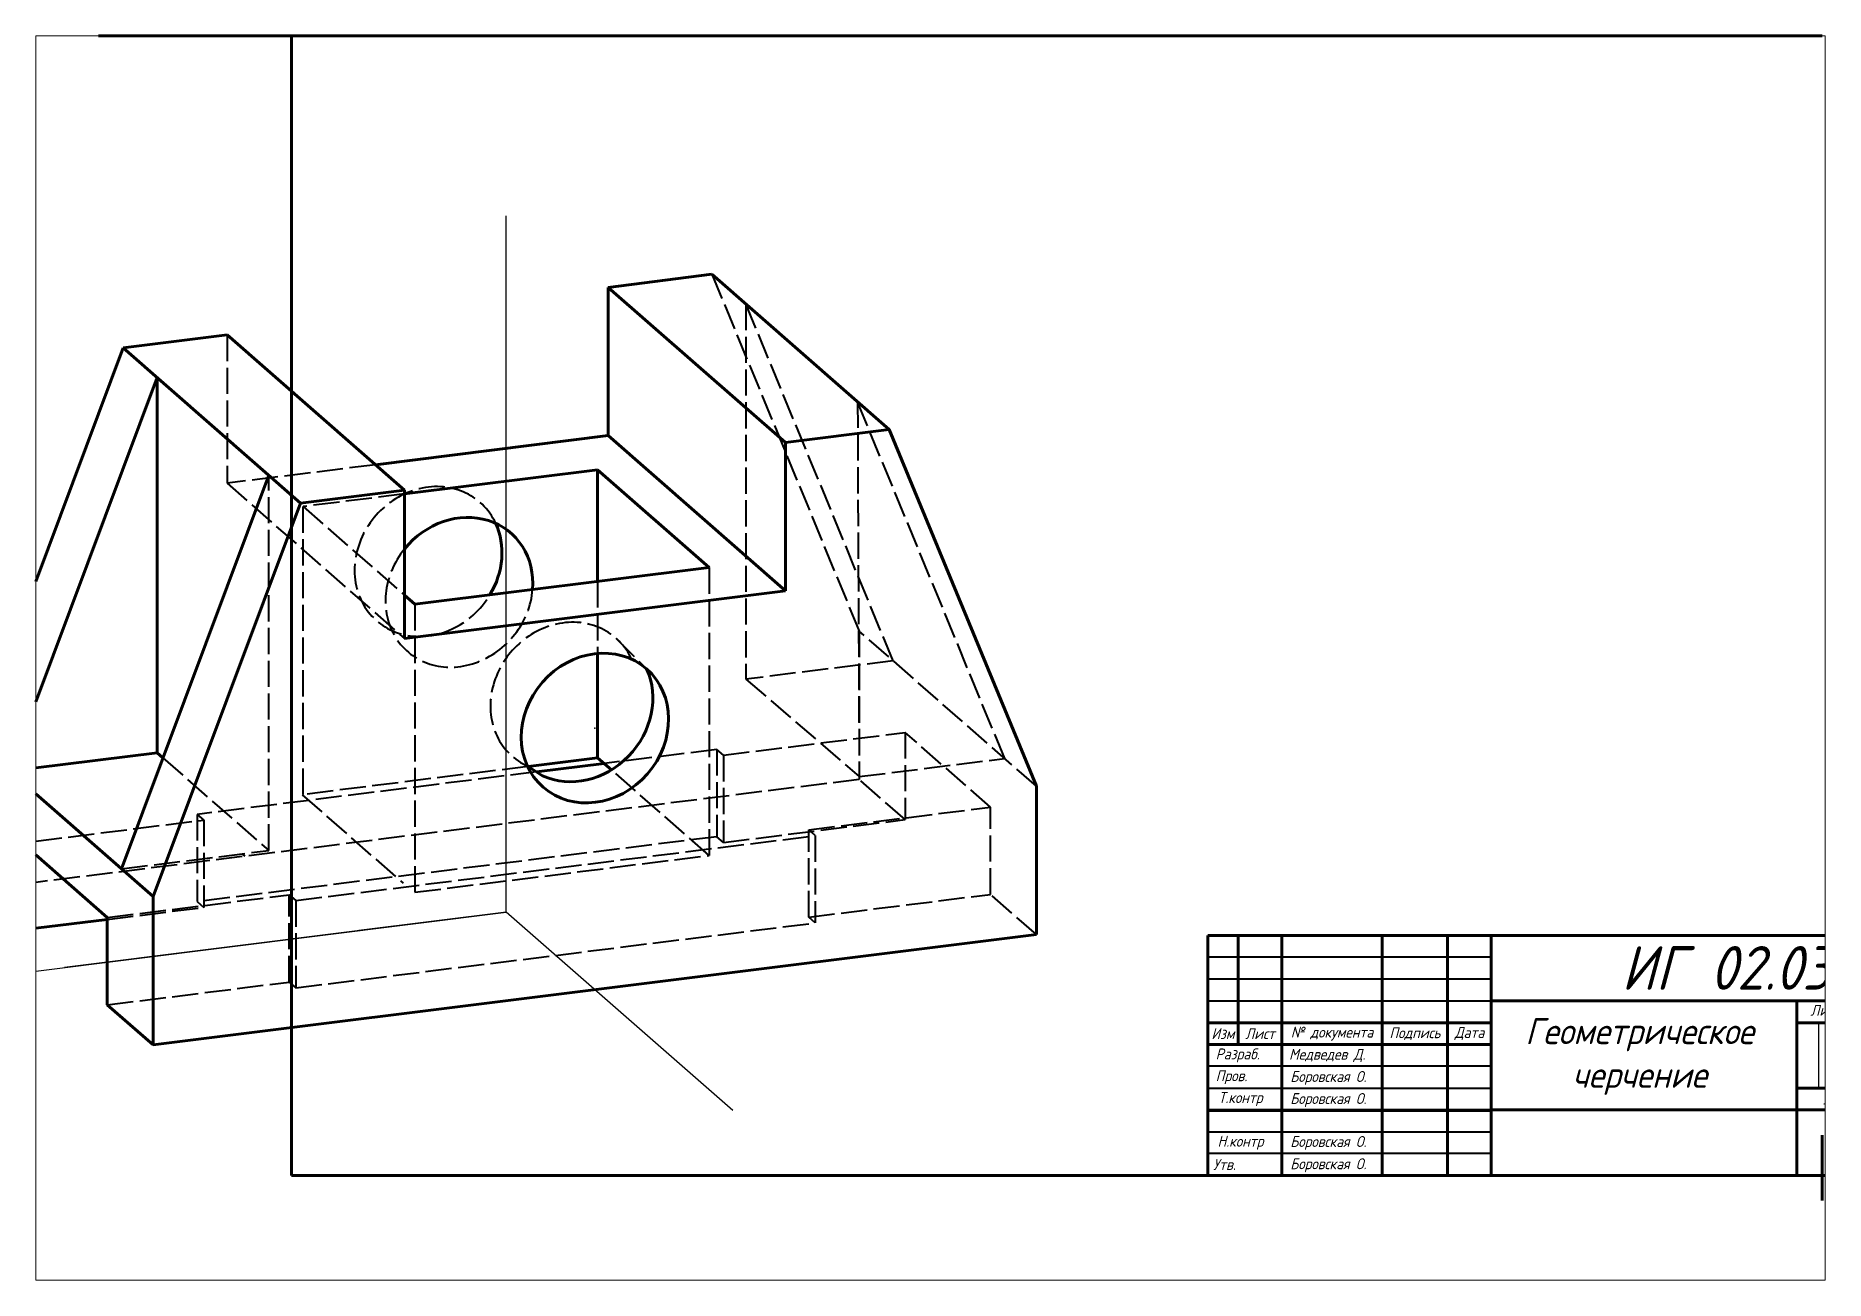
# Paper-space layout 'Титул (3)' of a CAD drawing. Header units: inches, sheet in millimetres. Extents: x 6 to 416, y 7 to 292.
# The model-space entities are those that its viewports show. They can reach past a viewport. Long polylines and large blocks are cut down to what shows.
import ezdxf

# ---------------------------------------------------------------- set-up
doc = ezdxf.new("R2010")
doc.units = ezdxf.units.IN
doc.header["$MEASUREMENT"] = 0
doc.linetypes.add('ACAD_ISO02W100', pattern=[15, 12, -3])
for name, color, linetype, lineweight in [('основной', 7, 'Continuous', 90), ('тонкий', 5, 'Continuous', 40), ('штриховой', 3, 'ACAD_ISO02W100', 40)]:
    doc.layers.add(name, color=color, linetype=linetype, lineweight=lineweight)
doc.styles.add('GOST', font='ISOCPEUR.TTF', dxfattribs={"width": 0.9, "oblique": 15, "height": 7})
doc.styles.add('ГОСТ', font='ISOCPEUR.TTF', dxfattribs={"width": 0.9, "oblique": 15})

# ---------------------------------------------------------------- blocks, each defined once
blk = doc.blocks.new('А3_гор')
for p, q in [((350, 35), (350, 20)), ((355, 20), (355, 35))]:
    blk.add_line(p, q)
at = {"layer": 'основной'}
for p, q in [((395, 287), (0, 287)), ((0, 287), (0, 0)), ((395, 0), (395, 287)), ((210, 0), (210, 55)), ((210, 55), (395, 55)), ((210, 55), (210, 50)), ((210, 55), (217, 55)), ((217, 55), (217, 30)), ((227, 30), (227, 55)), ((227, 55), (250, 55)), ((250, 55), (250, 30)), ((265, 30), (265, 55)), ((275, 0), (275, 55)), ((395, 55), (395, 40)), ((275, 50), (275, 45)), ((210, 45), (210, 40)), ((345, 40), (275, 40)), ((275, 40), (275, 15)), ((275, 40), (275, 35)), ((395, 40), (345, 40)), ((345, 40), (345, 35)), ((360, 20), (360, 40)), ((360, 40), (377, 40)), ((377, 40), (377, 20)), ((275, 35), (210, 35)), ((210, 35), (210, 30)), ((345, 35), (395, 35)), ((345, 20), (345, 35)), ((345, 35), (350, 35)), ((345, 35), (350, 35)), ((355, 35), (360, 35)), ((360, 35), (360, 20)), ((395, 35), (395, 20)), ((210, 30), (275, 30)), ((217, 30), (227, 30)), ((227, 30), (227, 0)), ((250, 30), (265, 30)), ((250, 30), (250, 0)), ((265, 30), (265, 0)), ((275, 30), (275, 25)), ((210, 25), (210, 20)), ((275, 20), (275, 15)), ((395, 20), (345, 20)), ((345, 20), (345, 15)), ((350, 20), (355, 20)), ((365, 15), (365, 20)), ((210, 15), (210, 10)), ((275, 15), (345, 15)), ((345, 15), (395, 15)), ((345, 15), (345, 0)), ((395, 15), (365, 15)), ((275, 10), (275, 5)), ((0, 0), (395, 0))]:
    blk.add_line(p, q, dxfattribs=at)
at = {"layer": 'тонкий'}
for p, q in [((275, 50), (210, 50)), ((275, 45), (210, 45)), ((210, 40), (275, 40)), ((275, 25), (210, 25)), ((210, 20), (275, 20)), ((275, 15), (210, 15)), ((210, 14.83), (275, 14.83)), ((210, 10), (275, 10)), ((275, 5), (210, 5))]:
    blk.add_line(p, q, dxfattribs=at)
at = {"ltscale": 10, "insert": (336.5, 52.57), "char_height": 10, "attachment_point": 2, "style": 'GOST'}
blk.add_mtext_dynamic_manual_height_columns('{\\fISOCPEUR|b0|i0|c204|p34;ИГ 02.03.08}', width=72.3696, gutter_width=1, heights=[0], dxfattribs=at)
at = {"insert": (308.97, 36.08), "char_height": 6, "attachment_point": 2, "style": 'GOST'}
blk.add_mtext_dynamic_manual_height_columns('{\\fISOCPEUR|b0|i0|c204|p34;Геометрическое\\Pчерчение}', width=56.8391, gutter_width=1, heights=[0], dxfattribs=at)
at = {"layer": 'основной', "style": 'ГОСТ'}
for s, insert, char_height, width, attachment_point in [('Литер', (352.5, 37.5), 2.5, 15, 5), ('Масса', (368.5, 37.5), 2.5, 17, 5), ('Масштаб', (386, 37.5), 2.5, 18, 5), ('Изм', (213.5, 32.5), 2.5, 7, 5), ('Лист', (222, 32.5), 2.5, 10, 5), ('№ документа', (238.5, 32.5), 2.5, 23, 5), ('Подпись', (257.5, 32.5), 2.5, 15, 5), ('Дата', (270, 32.5), 2.5, 10, 5), ('\\pxql;{\\fISOCPEUR|b0|i0|c204|p34;Разраб}.', (220.33, 27.5), 2.5, 17, 5), ('{\\fISOCPEUR|b0|i0|c204|p34;Медведев Д.}', (237.39, 27.5), 2.5, 23.3106, 5), ('{\\fISOCPEUR|b0|i0|c204|p34;2}:1', (386, 27.5), 3.5, 18, 5), ('\\pxql;Пров.', (220.33, 22.5), 2.5, 17, 5), ('{\\fISOCPEUR|b0|i0|c204|p34;Боровская О.}', (237.65, 22.33), 2.5, 23.3106, 5), ('Т.контр', (217.52, 17.5), 2.5, 17, 5), ('{\\fISOCPEUR|b0|i0|c204|p34;Боровская О.}', (237.65, 17.28), 2.5, 23.3106, 5), ('{\\fISOCPEUR|b0|i0|c204|p34;Лист1}', (355, 17.5), 2.5, 20, 5), ('{\\fISOCPEUR|b0|i0|c204|p34;Листов1}', (380, 17.5), 2.5, 30, 5), ('Н.контр', (217.52, 7.5), 2.5, 17, 5), ('{\\fISOCPEUR|b0|i0|c204|p34;Боровская О.}', (237.65, 7.43), 2.5, 23.3106, 5), ('{\\fISOCPEUR|b0|i0|c204|p34;БГТУ им}. {\\fISOCPEUR|b0|i0|c204|p34;В}.{\\fISOCPEUR|b0|i0|c204|p34;Г}.{\\fISOCPEUR|b0|i0|c204|p34;Шухова\\Pгруппа ПВ-211}', (370, 7.5), 2.5, 50, 5), ('Утв.', (211.26, 2.5), 2.5, 17, 4), ('{\\fISOCPEUR|b0|i0|c204|p34;Боровская О.}', (237.65, 2.32), 2.5, 23.3106, 5)]:
    blk.add_mtext(s, dxfattribs=dict(at, insert=insert, char_height=char_height, width=width, attachment_point=attachment_point))

msp = doc.modelspace()

# ---------------------------------------------------------------- linework, layer by layer
for p, q in [((1303.5, 186.28), (1303.5, 266.08)), ((1279.92, 233.17), (1291.83, 234.66)), ((1291.83, 217.66), (1313.66, 220.39)), ((1263.06, 188.07), (1259.42, 191.25)), ((1263.06, 188.07), (1263.06, 188.07)), ((1231.77, 177.31), (1303.5, 186.28)), ((1303.5, 186.28), (1252.9, 179.96)), ((1303.5, 186.28), (1286.63, 184.17)), ((1329.48, 163.55), (1303.5, 186.28)), ((1263.06, 171.07), (1313.66, 177.39)), ((1263.06, 171.07), (1257.79, 175.67)), ((1279.92, 173.17), (1279.92, 173.17))]:
    msp.add_line(p, q)
for p in [(1317.86, 215.29), (1313.66, 207.39), (1313.66, 207.39), (1305.93, 203.02), (1305.93, 203.02)]:
    msp.add_point(p)
at = {"layer": 'основной'}
for p, q in [((1327.08, 259.39), (1315.17, 257.9)), ((1327.08, 259.39), (1347.4, 241.61)), ((1335.49, 240.12), (1315.17, 257.9)), ((1315.17, 257.9), (1315.17, 240.9)), ((1271.51, 252.44), (1259.6, 250.95)), ((1291.83, 234.66), (1271.51, 252.44)), ((1259.6, 250.95), (1242.74, 205.84)), ((1259.6, 250.95), (1279.92, 233.17)), ((1246.62, 202.44), (1263.49, 247.55)), ((1263.49, 247.55), (1263.49, 204.55)), ((1315.17, 240.9), (1288.51, 237.57)), ((1315.17, 240.9), (1335.49, 223.12)), ((1335.49, 240.12), (1347.4, 241.61)), ((1335.49, 223.12), (1335.49, 240.12)), ((1347.4, 241.61), (1364.27, 200.72)), ((1259.42, 191.25), (1276.28, 236.36)), ((1313.97, 236.99), (1291.83, 234.22)), ((1326.77, 225.79), (1313.97, 236.99)), ((1313.97, 224.19), (1313.97, 236.99)), ((1279.92, 233.17), (1291.83, 234.66)), ((1291.83, 234.66), (1291.83, 217.66)), ((1279.92, 233.17), (1263.06, 188.07)), ((1293.03, 221.57), (1326.77, 225.79)), ((1291.83, 217.66), (1335.49, 223.12)), ((1291.83, 222.62), (1293.03, 221.57)), ((1313.97, 215.94), (1313.97, 203.99)), ((1242.74, 205.84), (1263.06, 188.07)), ((1246.62, 202.44), (1263.49, 204.55)), ((1263.49, 204.55), (1264.17, 203.96)), ((1313.97, 203.99), (1306.01, 202.99)), ((1306.97, 202.36), (1314.73, 203.33)), ((1313.97, 203.99), (1315.57, 202.59)), ((1307.67, 201.9), (1306.01, 202.99)), ((1364.27, 200.72), (1364.27, 183.72)), ((1257.79, 185.67), (1248, 194.24)), ((1263.06, 188.07), (1263.06, 171.07)), ((1248, 184.24), (1257.79, 185.46)), ((1257.79, 175.67), (1257.79, 185.67)), ((1263.06, 171.07), (1364.27, 183.72)), ((1257.79, 175.67), (1263.06, 171.07))]:
    msp.add_line(p, q, dxfattribs=at)
for centre, start_param, end_param in [((1298.11, 222.95), 8.550516, 11.04055), ((1294.57, 226.48), 1.767695, 2.764462), ((1311.86, 209.81), 0.259029, 2.764462)]:
    msp.add_ellipse(centre, major_axis=(-5.93, -6.78), ratio=0.886792, start_param=start_param, end_param=end_param, dxfattribs=at)
msp.add_ellipse((1313.66, 207.39), major_axis=(-5.93, -6.78), ratio=0.886792, dxfattribs=at)
at = {"layer": 'штриховой'}
for p, q in [((1327.08, 259.39), (1343.95, 218.5)), ((1347.83, 215.1), (1330.97, 255.99)), ((1330.97, 255.99), (1330.97, 212.99)), ((1271.51, 252.44), (1271.51, 235.44)), ((1360.63, 203.9), (1343.76, 244.79)), ((1343.76, 244.79), (1343.95, 201.82)), ((1288.51, 237.57), (1271.51, 235.44)), ((1276.28, 193.36), (1276.28, 236.36)), ((1271.51, 235.44), (1291.83, 217.66)), ((1291.83, 234.22), (1280.24, 232.77)), ((1280.24, 232.77), (1291.83, 222.62)), ((1280.24, 199.77), (1280.24, 232.77)), ((1326.77, 225.79), (1326.77, 192.79)), ((1313.97, 224.19), (1313.97, 215.94)), ((1293.03, 221.57), (1293.03, 188.57)), ((1316.06, 217.71), (1319.59, 214.17)), ((1364.27, 200.72), (1343.95, 218.5)), ((1343.95, 218.5), (1343.95, 201.5)), ((1347.83, 215.1), (1330.97, 212.99)), ((1330.97, 212.99), (1343.95, 201.82)), ((1328.38, 204.28), (1349.22, 206.89)), ((1359, 198.33), (1349.22, 206.89)), ((1349.22, 206.89), (1349.22, 196.89)), ((1264.17, 203.96), (1276.28, 193.36)), ((1327.63, 204.94), (1314.73, 203.33)), ((1328.38, 204.28), (1327.63, 204.94)), ((1327.63, 204.94), (1327.63, 194.94)), ((1328.38, 204.28), (1328.38, 194.28)), ((1343.95, 201.82), (1360.63, 203.9)), ((1343.95, 201.5), (1242.74, 188.84)), ((1306.97, 202.36), (1268.09, 197.5)), ((1306.01, 202.99), (1280.24, 199.77)), ((1326.77, 192.79), (1315.57, 202.59)), ((1349.22, 196.89), (1343.95, 201.5)), ((1280.1, 199.75), (1291.7, 189.61)), ((1268.09, 197.5), (1268.84, 196.84)), ((1268.09, 197.5), (1268.09, 187.5)), ((1328.38, 194.28), (1349.22, 196.89)), ((1338.16, 195.72), (1359, 198.33)), ((1359, 188.33), (1359, 198.33)), ((1248, 194.24), (1268.84, 196.84)), ((1327.63, 194.94), (1268.09, 187.5)), ((1268.84, 196.84), (1268.84, 186.84)), ((1279.38, 187.62), (1338.91, 195.06)), ((1328.38, 194.28), (1327.63, 194.94)), ((1338.16, 185.72), (1338.16, 195.72)), ((1338.91, 195.06), (1338.16, 195.72)), ((1338.91, 195.06), (1338.91, 185.06)), ((1259.42, 191.25), (1276.28, 193.36)), ((1273.57, 192.7), (1273.25, 192.98)), ((1293.03, 188.57), (1326.77, 192.79)), ((1257.79, 185.67), (1278.63, 188.28)), ((1257.79, 185.46), (1268.84, 186.84)), ((1268.09, 187.5), (1268.84, 186.84)), ((1278.63, 178.28), (1278.63, 188.28)), ((1278.63, 188.28), (1279.38, 187.62)), ((1278.63, 188.28), (1279.38, 187.62)), ((1279.38, 187.62), (1279.38, 177.62)), ((1338.16, 185.72), (1359, 188.33)), ((1364.27, 183.72), (1359, 188.33)), ((1279.38, 177.62), (1338.91, 185.06)), ((1338.91, 185.06), (1338.16, 185.72)), ((1257.79, 175.67), (1278.63, 178.28)), ((1278.63, 178.28), (1279.38, 177.62))]:
    msp.add_line(p, q, dxfattribs=at)
for centre, start_param, end_param in [((1294.57, 226.48), 2.764462, 8.05088), ((1298.11, 222.95), 4.757365, 8.550516), ((1310.13, 210.93), 2.757021, 6.552379)]:
    msp.add_ellipse(centre, major_axis=(-5.93, -6.78), ratio=0.886792, start_param=start_param, end_param=end_param, dxfattribs=at)

# ---------------------------------------------------------------- block references
at = {"xscale": 0.5, "yscale": 0.5, "zscale": 0.5}
msp.add_blockref('А3_гор', (1278.88, 156.12), dxfattribs=at)

psp = doc.layouts.new('Титул (3)')

# ---------------------------------------------------------------- linework, layer by layer
at = {"layer": 'основной'}
for p, q in [((415, 292), (20, 292)), ((415, 40), (415, 25))]:
    psp.add_line(p, q, dxfattribs=at)

# ---------------------------------------------------------------- viewports
at = {"layer": 'Defpoints'}
psp.add_viewport(center=(210.67, 149.38), size=(410.1, 285.2466), view_center_point=(1352.12, 215.42), view_height=142.6233, dxfattribs=at)

doc.saveas('drawing.dxf')
